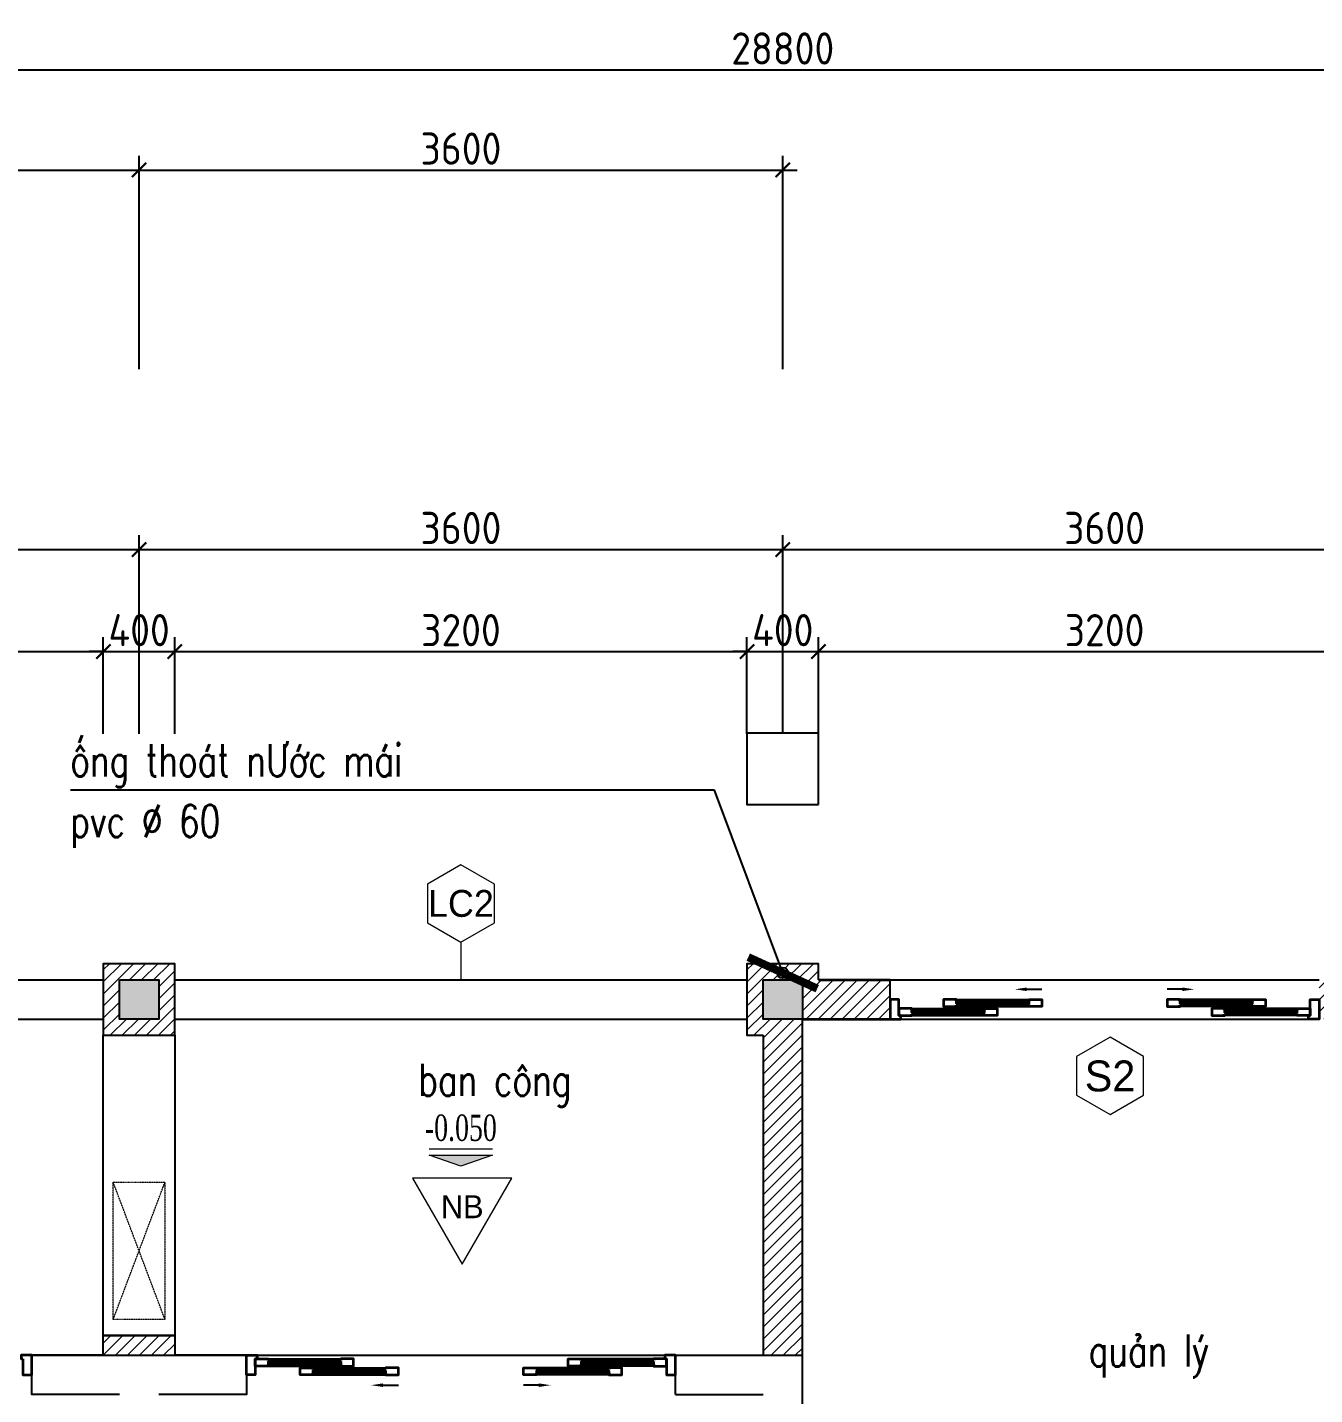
# Model space of a CAD drawing. Header units: inches. Extents: x 7154 to 95401, y -113037 to 84761.
# Drawn here: x 45930 to 53130, y 49715 to 57362 of the extents above; entities that cross this region are included whole.
import ezdxf
from ezdxf.enums import TextEntityAlignment as Align

# ---------------------------------------------------------------- set-up
doc = ezdxf.new("R2010")
doc.units = ezdxf.units.IN
doc.header["$MEASUREMENT"] = 0
doc.linetypes.add('HIDDEN2', pattern=[0.1875, 0.125, -0.0625])
doc.layers.get('DEFPOINTS').update_dxf_attribs({"color": 2})
for name, color, linetype in [('Dim', 144, 'Continuous'), ('HATCH', 8, 'Continuous'), ('MURC', 7, 'Continuous'), ('TEXT', 2, 'Continuous'), ('THAY', 9, 'Continuous'), ('tuong', 4, 'Continuous')]:
    doc.layers.add(name, color=color, linetype=linetype)
for name, color, linetype, lineweight in [('HACTH', 252, 'Continuous', 5), ('KHUAT', 254, 'HIDDEN2', 15), ('NEW', 2, 'Continuous', 35), ('ZONES', 7, 'Continuous', 18)]:
    doc.layers.add(name, color=color, linetype=linetype, lineweight=lineweight)
doc.styles.add('AVANTH', font='VnAvantH.TTF')
doc.styles.add('ISOCP', font='isocp.shx')
doc.styles.add('VNS', font='vntimeh.shx', dxfattribs={"width": 0.7})
doc.styles.add('VNSIMLI', font='vnsimli.shx', dxfattribs={"width": 0.75})
doc.dimstyles.new('1-100', dxfattribs={"dimtxt": 180, "dimasz": 80, "dimexe": 80, "dimexo": 0, "dimgap": 30, "dimtad": 1, "dimdec": 0, "dimzin": 0, "dimdsep": 46, "dimtxsty": 'ISOCP', "dimblk1": 'ARCHTICK', "dimblk2": 'ARCHTICK', "dimsah": 1, "dimcen": 0.09, "dimdle": 80, "dimclrd": 8, "dimclre": 8, "dimclrt": 6, "dimadec": 0, "dimazin": 0, "dimtfac": 1, "dimtdec": 0, "dimtix": 1, "dimtmove": 2, "dimatfit": 3, "dimldrblk": 'ARCHTICK', "dimfxl": 80, "dimtolj": 1, "dimtzin": 0, "dimarcsym": 0})
doc.dimstyles.new('100x2nn', dxfattribs={"dimscale": 2, "dimtxt": 180, "dimasz": 80, "dimexe": 80, "dimexo": 0, "dimgap": 30, "dimtad": 1, "dimdec": 0, "dimzin": 0, "dimdsep": 46, "dimtxsty": 'ISOCP', "dimblk1": 'ARCHTICK', "dimblk2": 'ARCHTICK', "dimsah": 1, "dimcen": 0.09, "dimdle": 80, "dimclrd": 8, "dimclre": 8, "dimclrt": 7, "dimadec": 0, "dimazin": 0, "dimtfac": 1, "dimtdec": 0, "dimtmove": 2, "dimatfit": 3, "dimldrblk": 'ARCHTICK', "dimfxl": 80, "dimtolj": 1, "dimtzin": 0, "dimarcsym": 0})

# ---------------------------------------------------------------- blocks, each defined once
blk = doc.blocks.new('_ArchTick')
at = {"color": 0, "linetype": 'ByBlock', "const_width": 0.15}
blk.add_lwpolyline([(-0.5, -0.5), (0.5, 0.5)], dxfattribs=at)
blk = doc.blocks.new('*D123')
at = {"layer": 'DEFPOINTS', "color": 0}
for p in [(46355.2, 53870.5), (43155.2, 53410.7), (46355.2, 53410.7)]:
    blk.add_point(p, dxfattribs=at)
at = {"layer": 'Dim', "color": 8, "lineweight": -2}
for p, q in [((43155.2, 53410.7), (43155.2, 53950.5)), ((46355.2, 53410.7), (46355.2, 53950.5)), ((43075.2, 53870.5), (46435.2, 53870.5))]:
    blk.add_line(p, q, dxfattribs=at)
at = {"layer": 'Dim', "color": 8, "lineweight": -2, "xscale": 80, "yscale": 80, "zscale": 80, "rotation": 180}
blk.add_blockref('_ArchTick', (43155.2, 53870.5), dxfattribs=at)
at = {"layer": 'Dim', "color": 8, "lineweight": -2, "xscale": 80, "yscale": 80, "zscale": 80}
blk.add_blockref('_ArchTick', (46355.2, 53870.5), dxfattribs=at)
at = {"layer": 'Dim', "color": 6, "insert": (44755.2, 53990.5), "char_height": 180, "attachment_point": 5, "style": 'ISOCP'}
blk.add_mtext('\\A1;3200', dxfattribs=at)
blk = doc.blocks.new('*D124')
at = {"layer": 'DEFPOINTS', "color": 0}
for p in [(46755.2, 53870.5), (46355.2, 53410.7), (46755.2, 53410.7)]:
    blk.add_point(p, dxfattribs=at)
at = {"layer": 'Dim', "color": 8, "lineweight": -2}
for p, q in [((46355.2, 53410.7), (46355.2, 53950.5)), ((46755.2, 53410.7), (46755.2, 53950.5)), ((46355.2, 53870.5), (46275.2, 53870.5)), ((46355.2, 53870.5), (46755.2, 53870.5)), ((46755.2, 53870.5), (46835.2, 53870.5))]:
    blk.add_line(p, q, dxfattribs=at)
at = {"layer": 'Dim', "color": 8, "lineweight": -2, "xscale": 80, "yscale": 80, "zscale": 80}
blk.add_blockref('_ArchTick', (46355.2, 53870.5), dxfattribs=at)
at = {"layer": 'Dim', "color": 8, "lineweight": -2, "xscale": 80, "yscale": 80, "zscale": 80, "rotation": 180}
blk.add_blockref('_ArchTick', (46755.2, 53870.5), dxfattribs=at)
at = {"layer": 'Dim', "color": 6, "insert": (46555.2, 53990.5), "char_height": 180, "attachment_point": 5, "style": 'ISOCP'}
blk.add_mtext('\\A1;400', dxfattribs=at)
blk = doc.blocks.new('*D125')
at = {"layer": 'DEFPOINTS', "color": 0}
for p in [(49955.2, 53870.5), (46755.2, 53410.7), (49955.2, 53410.7)]:
    blk.add_point(p, dxfattribs=at)
at = {"layer": 'Dim', "color": 8, "lineweight": -2}
for p, q in [((46755.2, 53410.7), (46755.2, 53950.5)), ((49955.2, 53410.7), (49955.2, 53950.5)), ((46675.2, 53870.5), (50035.2, 53870.5))]:
    blk.add_line(p, q, dxfattribs=at)
at = {"layer": 'Dim', "color": 8, "lineweight": -2, "xscale": 80, "yscale": 80, "zscale": 80, "rotation": 180}
blk.add_blockref('_ArchTick', (46755.2, 53870.5), dxfattribs=at)
at = {"layer": 'Dim', "color": 8, "lineweight": -2, "xscale": 80, "yscale": 80, "zscale": 80}
blk.add_blockref('_ArchTick', (49955.2, 53870.5), dxfattribs=at)
at = {"layer": 'Dim', "color": 6, "insert": (48355.2, 53990.5), "char_height": 180, "attachment_point": 5, "style": 'ISOCP'}
blk.add_mtext('\\A1;3200', dxfattribs=at)
blk = doc.blocks.new('*D126')
at = {"layer": 'DEFPOINTS', "color": 0}
for p in [(50355.2, 53870.5), (49955.2, 53410.7), (50355.2, 53410.7)]:
    blk.add_point(p, dxfattribs=at)
at = {"layer": 'Dim', "color": 8, "lineweight": -2}
for p, q in [((49955.2, 53410.7), (49955.2, 53950.5)), ((50355.2, 53410.7), (50355.2, 53950.5)), ((49955.2, 53870.5), (49875.2, 53870.5)), ((49955.2, 53870.5), (50355.2, 53870.5)), ((50355.2, 53870.5), (50435.2, 53870.5))]:
    blk.add_line(p, q, dxfattribs=at)
at = {"layer": 'Dim', "color": 8, "lineweight": -2, "xscale": 80, "yscale": 80, "zscale": 80}
blk.add_blockref('_ArchTick', (49955.2, 53870.5), dxfattribs=at)
at = {"layer": 'Dim', "color": 8, "lineweight": -2, "xscale": 80, "yscale": 80, "zscale": 80, "rotation": 180}
blk.add_blockref('_ArchTick', (50355.2, 53870.5), dxfattribs=at)
at = {"layer": 'Dim', "color": 6, "insert": (50155.2, 53990.5), "char_height": 180, "attachment_point": 5, "style": 'ISOCP'}
blk.add_mtext('\\A1;400', dxfattribs=at)
blk = doc.blocks.new('*D127')
at = {"layer": 'DEFPOINTS', "color": 0}
for p in [(53555.2, 53870.5), (50355.2, 53410.7), (53555.2, 53410.7)]:
    blk.add_point(p, dxfattribs=at)
at = {"layer": 'Dim', "color": 8, "lineweight": -2}
for p, q in [((50355.2, 53410.7), (50355.2, 53950.5)), ((53555.2, 53410.7), (53555.2, 53950.5)), ((50275.2, 53870.5), (53635.2, 53870.5))]:
    blk.add_line(p, q, dxfattribs=at)
at = {"layer": 'Dim', "color": 8, "lineweight": -2, "xscale": 80, "yscale": 80, "zscale": 80, "rotation": 180}
blk.add_blockref('_ArchTick', (50355.2, 53870.5), dxfattribs=at)
at = {"layer": 'Dim', "color": 8, "lineweight": -2, "xscale": 80, "yscale": 80, "zscale": 80}
blk.add_blockref('_ArchTick', (53555.2, 53870.5), dxfattribs=at)
at = {"layer": 'Dim', "color": 6, "insert": (51955.2, 53990.5), "char_height": 180, "attachment_point": 5, "style": 'ISOCP'}
blk.add_mtext('\\A1;3200', dxfattribs=at)
blk = doc.blocks.new('*D133')
at = {"layer": 'DEFPOINTS', "color": 0}
for p in [(46555.2, 54441.8), (42955.2, 53410.7), (46555.2, 53410.7)]:
    blk.add_point(p, dxfattribs=at)
at = {"layer": 'Dim', "color": 8, "lineweight": -2}
for p, q in [((42955.2, 53410.7), (42955.2, 54521.8)), ((46555.2, 53410.7), (46555.2, 54521.8)), ((42875.2, 54441.8), (46635.2, 54441.8))]:
    blk.add_line(p, q, dxfattribs=at)
at = {"layer": 'Dim', "color": 8, "lineweight": -2, "xscale": 80, "yscale": 80, "zscale": 80, "rotation": 180}
blk.add_blockref('_ArchTick', (42955.2, 54441.8), dxfattribs=at)
at = {"layer": 'Dim', "color": 8, "lineweight": -2, "xscale": 80, "yscale": 80, "zscale": 80}
blk.add_blockref('_ArchTick', (46555.2, 54441.8), dxfattribs=at)
at = {"layer": 'Dim', "color": 6, "insert": (44755.2, 54561.8), "char_height": 180, "attachment_point": 5, "style": 'ISOCP'}
blk.add_mtext('\\A1;3600', dxfattribs=at)
blk = doc.blocks.new('*D134')
at = {"layer": 'DEFPOINTS', "color": 0}
for p in [(50155.2, 54441.8), (46555.2, 53410.7), (50155.2, 53410.7)]:
    blk.add_point(p, dxfattribs=at)
at = {"layer": 'Dim', "color": 8, "lineweight": -2}
for p, q in [((46555.2, 53410.7), (46555.2, 54521.8)), ((50155.2, 53410.7), (50155.2, 54521.8)), ((46475.2, 54441.8), (50235.2, 54441.8))]:
    blk.add_line(p, q, dxfattribs=at)
at = {"layer": 'Dim', "color": 8, "lineweight": -2, "xscale": 80, "yscale": 80, "zscale": 80, "rotation": 180}
blk.add_blockref('_ArchTick', (46555.2, 54441.8), dxfattribs=at)
at = {"layer": 'Dim', "color": 8, "lineweight": -2, "xscale": 80, "yscale": 80, "zscale": 80}
blk.add_blockref('_ArchTick', (50155.2, 54441.8), dxfattribs=at)
at = {"layer": 'Dim', "color": 6, "insert": (48355.2, 54561.8), "char_height": 180, "attachment_point": 5, "style": 'ISOCP'}
blk.add_mtext('\\A1;3600', dxfattribs=at)
blk = doc.blocks.new('*D135')
at = {"layer": 'DEFPOINTS', "color": 0}
for p in [(53755.2, 54441.8), (50155.2, 53410.7), (53755.2, 53410.7)]:
    blk.add_point(p, dxfattribs=at)
at = {"layer": 'Dim', "color": 8, "lineweight": -2}
for p, q in [((50155.2, 53410.7), (50155.2, 54521.8)), ((53755.2, 53410.7), (53755.2, 54521.8)), ((50075.2, 54441.8), (53835.2, 54441.8))]:
    blk.add_line(p, q, dxfattribs=at)
at = {"layer": 'Dim', "color": 8, "lineweight": -2, "xscale": 80, "yscale": 80, "zscale": 80, "rotation": 180}
blk.add_blockref('_ArchTick', (50155.2, 54441.8), dxfattribs=at)
at = {"layer": 'Dim', "color": 8, "lineweight": -2, "xscale": 80, "yscale": 80, "zscale": 80}
blk.add_blockref('_ArchTick', (53755.2, 54441.8), dxfattribs=at)
at = {"layer": 'Dim', "color": 6, "insert": (51955.2, 54561.8), "char_height": 180, "attachment_point": 5, "style": 'ISOCP'}
blk.add_mtext('\\A1;3600', dxfattribs=at)
blk = doc.blocks.new('*D189')
at = {"layer": 'DEFPOINTS', "color": 0}
for p in [(46555.2, 56563.9), (42955.2, 55450.8), (46555.2, 55450.8)]:
    blk.add_point(p, dxfattribs=at)
at = {"layer": 'Dim', "color": 8, "lineweight": -2}
for p, q in [((42955.2, 55450.8), (42955.2, 56643.9)), ((46555.2, 55450.8), (46555.2, 56643.9)), ((42875.2, 56563.9), (46635.2, 56563.9))]:
    blk.add_line(p, q, dxfattribs=at)
at = {"layer": 'Dim', "color": 8, "lineweight": -2, "xscale": 80, "yscale": 80, "zscale": 80, "rotation": 180}
blk.add_blockref('_ArchTick', (42955.2, 56563.9), dxfattribs=at)
at = {"layer": 'Dim', "color": 8, "lineweight": -2, "xscale": 80, "yscale": 80, "zscale": 80}
blk.add_blockref('_ArchTick', (46555.2, 56563.9), dxfattribs=at)
at = {"layer": 'Dim', "color": 6, "insert": (44755.2, 56683.9), "char_height": 180, "attachment_point": 5, "style": 'ISOCP'}
blk.add_mtext('\\A1;3600', dxfattribs=at)
blk = doc.blocks.new('*D190')
at = {"layer": 'DEFPOINTS', "color": 0}
for p in [(50155.2, 56563.9), (46555.2, 55450.8), (50155.2, 55450.8)]:
    blk.add_point(p, dxfattribs=at)
at = {"layer": 'Dim', "color": 8, "lineweight": -2}
for p, q in [((46555.2, 55450.8), (46555.2, 56643.9)), ((50155.2, 55450.8), (50155.2, 56643.9)), ((46475.2, 56563.9), (50235.2, 56563.9))]:
    blk.add_line(p, q, dxfattribs=at)
at = {"layer": 'Dim', "color": 8, "lineweight": -2, "xscale": 80, "yscale": 80, "zscale": 80, "rotation": 180}
blk.add_blockref('_ArchTick', (46555.2, 56563.9), dxfattribs=at)
at = {"layer": 'Dim', "color": 8, "lineweight": -2, "xscale": 80, "yscale": 80, "zscale": 80}
blk.add_blockref('_ArchTick', (50155.2, 56563.9), dxfattribs=at)
at = {"layer": 'Dim', "color": 6, "insert": (48355.2, 56683.9), "char_height": 180, "attachment_point": 5, "style": 'ISOCP'}
blk.add_mtext('\\A1;3600', dxfattribs=at)
blk = doc.blocks.new('*D195')
at = {"layer": 'DEFPOINTS', "color": 0}
for p in [(64555.2, 57123.8), (35755.2, 55450.8), (64555.2, 55450.8)]:
    blk.add_point(p, dxfattribs=at)
at = {"layer": 'Dim', "color": 8, "lineweight": -2}
for p, q in [((35755.2, 55450.8), (35755.2, 57203.8)), ((64555.2, 55450.8), (64555.2, 57203.8)), ((35675.2, 57123.8), (64635.2, 57123.8))]:
    blk.add_line(p, q, dxfattribs=at)
at = {"layer": 'Dim', "color": 8, "lineweight": -2, "xscale": 80, "yscale": 80, "zscale": 80, "rotation": 180}
blk.add_blockref('_ArchTick', (35755.2, 57123.8), dxfattribs=at)
at = {"layer": 'Dim', "color": 8, "lineweight": -2, "xscale": 80, "yscale": 80, "zscale": 80}
blk.add_blockref('_ArchTick', (64555.2, 57123.8), dxfattribs=at)
at = {"layer": 'Dim', "color": 6, "insert": (50155.2, 57243.8), "char_height": 180, "attachment_point": 5, "style": 'ISOCP'}
blk.add_mtext('\\A1;28800', dxfattribs=at)
blk = doc.blocks.new('D-W')
blk.add_lwpolyline([(0, 0), (-260, -150), (-260, -450), (0, -600), (260, -450), (260, -150)], close=True)
at = {"layer": 'ZONES', "style": 'AVANTH'}
blk.add_attdef('DS', text='', height=240, dxfattribs=at).set_placement((0, -300), align=Align.MIDDLE)
blk = doc.blocks.new('CAODO')
blk.add_hatch(color=256).paths.add_polyline_path([(0, 0), (-225, 80), (225, 80)])
blk.add_line((-225, 123.5), (225, 123.5))
blk.add_lwpolyline([(0, 0), (-225, 80), (225, 80), (0, 0)])
at = {"layer": 'ZONES', "style": 'VNS', "width": 0.7}
blk.add_attdef('CAODO', text='', height=187.2, dxfattribs=at).set_placement((0, 273.5), align=Align.MIDDLE)
blk = doc.blocks.new('MAT')
blk.add_lwpolyline([(-11, 95), (508, 995), (-531, 995)], close=True)
at = {"layer": 'ZONES', "style": 'AVANTH'}
blk.add_attdef('DS', text='', height=240, dxfattribs=at).set_placement((-11, 695), align=Align.MIDDLE)

msp = doc.modelspace()

# ---------------------------------------------------------------- hatches: boundary and pattern name
at = {"layer": 'HACTH'}
h = msp.add_hatch(dxfattribs=at)
h.set_pattern_fill('ANSI31', color=256, scale=15, style=0)
h.set_pattern_definition([(45, (46355.197, 49934.734), (-33.676, 33.676), [])])
h.paths.add_polyline_path([(46755.2, 52124.7), (46355.2, 52124.7), (46355.2, 51724.7), (46755.2, 51724.7)])
h.paths.add_polyline_path([(46665.2, 51814.7), (46445.2, 51814.7), (46445.2, 52034.7), (46665.2, 52034.7)], flags=16)
h.paths.add_polyline_path([(46755.2, 50044.7), (46355.2, 50044.7), (46355.2, 49934.7), (46755.2, 49934.7)])
h = msp.add_hatch(dxfattribs=at)
h.set_pattern_fill('ANSI31', color=256, scale=15, style=0)
h.set_pattern_definition([(45, (49955.197, 49934.734), (-33.67596, 33.67596), [])])
h.paths.add_polyline_path([(57465.2, 51724.7), (57555.2, 51724.7), (57555.2, 52124.7), (57155.2, 52124.7), (57155.2, 52034.7), (56755.2, 52034.7), (56755.2, 51814.7), (57245.2, 51814.7), (57245.2, 52034.7), (57465.2, 52034.7), (57465.2, 51814.7), (57245.2, 51814.7), (57245.2, 49934.7), (57465.2, 49934.7)])
h.paths.add_polyline_path([(54355.2, 51924.7), (54355.2, 52034.7), (53955.2, 52034.7), (53955.2, 52124.7), (53555.2, 52124.7), (53555.2, 52034.7), (53155.2, 52034.7), (53155.2, 51814.7), (53645.2, 51814.7), (53645.2, 52034.7), (53865.2, 52034.7), (53865.2, 51814.7), (54355.2, 51814.7)])
h.paths.add_polyline_path([(53725.2, 52073.6, -1), (53785.2, 52073.6, -1)], flags=16)
h.paths.add_polyline_path([(53865.2, 51814.7), (53645.2, 51814.7), (53645.2, 49934.7), (53865.2, 49934.7)])
h.paths.add_polyline_path([(50755.2, 51924.7), (50755.2, 52034.7), (50355.2, 52034.7), (50355.2, 52124.7), (49955.2, 52124.7), (49955.2, 51724.7), (50045.2, 51724.7), (50045.2, 49934.7), (50265.2, 49934.7), (50265.2, 51814.7), (50045.2, 51814.7), (50045.2, 52034.7), (50265.2, 52034.7), (50265.2, 51814.7), (50755.2, 51814.7)])
h.paths.add_polyline_path([(50125.2, 52073.6, -1), (50185.2, 52073.6, -1)], flags=16)
at = {"layer": 'HATCH'}
for points in [[(46665.2, 51814.7), (46445.2, 51814.7), (46445.2, 52034.7), (46665.2, 52034.7)], [(50265.2, 51814.7), (50045.2, 51814.7), (50045.2, 52034.7), (50265.2, 52034.7)]]:
    msp.add_hatch(color=256, dxfattribs=at).paths.add_polyline_path(points)

# ---------------------------------------------------------------- linework, layer by layer
at = {"layer": 'HATCH', "linetype": 'Continuous'}
for p, q in [((50755.2, 52034.7), (53155.2, 52034.7)), ((50815.2, 51814.7), (53095.2, 51814.7)), ((47215.2, 49934.7), (49495.2, 49934.7))]:
    msp.add_line(p, q, dxfattribs=at)
at = {"layer": 'KHUAT'}
for p, q in [((46410.4, 50135.5), (46700, 50902.8)), ((46700, 50135.5), (46410.4, 50902.8))]:
    msp.add_line(p, q, dxfattribs=at)
msp.add_lwpolyline([(46700, 50135.5), (46410.4, 50135.5), (46410.4, 50902.8), (46700, 50902.8)], close=True, dxfattribs=at)
at = {"layer": 'MURC'}
for p, q in [((51519.9, 51981.8), (51605.2, 51981.8)), ((52390.5, 51981.8), (52305.2, 51981.8)), ((47919.9, 49767.7), (48005.2, 49767.7)), ((48790.5, 49767.7), (48705.2, 49767.7))]:
    msp.add_line(p, q, dxfattribs=at)
for points in [[(51283.2, 51851.7), (50877.2, 51851.7), (50877.2, 51857.7), (51283.2, 51857.7)], [(51533.2, 51901.7), (51127.2, 51901.7), (51127.2, 51907.7), (51533.2, 51907.7)], [(52377.2, 51901.7), (52783.2, 51901.7), (52783.2, 51907.7), (52377.2, 51907.7)], [(52627.2, 51851.7), (53033.2, 51851.7), (53033.2, 51857.7), (52627.2, 51857.7)], [(47683.2, 49897.7), (47277.2, 49897.7), (47277.2, 49891.7), (47683.2, 49891.7)], [(49027.2, 49897.7), (49433.2, 49897.7), (49433.2, 49891.7), (49027.2, 49891.7)], [(47933.2, 49847.7), (47527.2, 49847.7), (47527.2, 49841.7), (47933.2, 49841.7)], [(48777.2, 49847.7), (49183.2, 49847.7), (49183.2, 49841.7), (48777.2, 49841.7)]]:
    msp.add_lwpolyline(points, close=True, dxfattribs=at)
at = {"layer": 'NEW'}
for p, q in [((50355.2, 52034.7), (50755.2, 52034.7)), ((50265.2, 51814.7), (50755.2, 51814.7))]:
    msp.add_line(p, q, dxfattribs=at)
for points in [[(50805.2, 51834.7), (50805.2, 51924.7), (50755.2, 51924.7), (50755.2, 51814.7), (50815.2, 51814.7), (50815.2, 51834.7), (50805.2, 51834.7)], [(53105.2, 51834.7), (53105.2, 51924.7), (53155.2, 51924.7), (53155.2, 51814.7), (53095.2, 51814.7), (53095.2, 51834.7), (53105.2, 51834.7)], [(45905.2, 49914.7), (45905.2, 49824.7), (45955.2, 49824.7), (45955.2, 49934.7), (45895.2, 49934.7), (45895.2, 49914.7), (45905.2, 49914.7)], [(47205.2, 49914.7), (47205.2, 49824.7), (47155.2, 49824.7), (47155.2, 49934.7), (47215.2, 49934.7), (47215.2, 49914.7), (47205.2, 49914.7)], [(49505.2, 49914.7), (49505.2, 49824.7), (49555.2, 49824.7), (49555.2, 49934.7), (49495.2, 49934.7), (49495.2, 49914.7), (49505.2, 49914.7)]]:
    msp.add_lwpolyline(points, close=True, dxfattribs=at)
for points in [[(51119.2, 51924.7), (51055.2, 51924.7), (51055.2, 51884.7), (51119.2, 51884.7), (51119.2, 51884.7), (51119.2, 51884.7), (51119.2, 51886.7), (51120.2, 51886.7), (51121.2, 51886.7), (51121.2, 51884.7), (51127.2, 51884.7), (51127.2, 51886.7), (51133.2, 51892.7), (51135.2, 51892.7), (51135.2, 51901.7), (51127.2, 51901.7), (51127.2, 51924.7), (51121.2, 51924.7), (51121.2, 51922.7), (51119.2, 51922.7), (51119.2, 51924.7), (51119.2, 51924.7)], [(51541.2, 51924.7), (51605.2, 51924.7), (51605.2, 51884.7), (51541.2, 51884.7), (51541.2, 51884.7), (51541.2, 51884.7), (51541.2, 51886.7), (51540.2, 51886.7), (51539.2, 51886.7), (51539.2, 51884.7), (51533.2, 51884.7), (51533.2, 51886.7), (51527.2, 51892.7), (51525.2, 51892.7), (51525.2, 51901.7), (51533.2, 51901.7), (51533.2, 51924.7), (51539.2, 51924.7), (51539.2, 51922.7), (51541.2, 51922.7), (51541.2, 51924.7), (51541.2, 51924.7)], [(52369.2, 51924.7), (52305.2, 51924.7), (52305.2, 51884.7), (52369.2, 51884.7), (52369.2, 51884.7), (52369.2, 51884.7), (52369.2, 51886.7), (52370.2, 51886.7), (52371.2, 51886.7), (52371.2, 51884.7), (52377.2, 51884.7), (52377.2, 51886.7), (52383.2, 51892.7), (52385.2, 51892.7), (52385.2, 51901.7), (52377.2, 51901.7), (52377.2, 51924.7), (52371.2, 51924.7), (52371.2, 51922.7), (52369.2, 51922.7), (52369.2, 51924.7), (52369.2, 51924.7)], [(52791.2, 51924.7), (52855.2, 51924.7), (52855.2, 51884.7), (52791.2, 51884.7), (52791.2, 51884.7), (52791.2, 51884.7), (52791.2, 51886.7), (52790.2, 51886.7), (52789.2, 51886.7), (52789.2, 51884.7), (52783.2, 51884.7), (52783.2, 51886.7), (52777.2, 51892.7), (52775.2, 51892.7), (52775.2, 51901.7), (52783.2, 51901.7), (52783.2, 51924.7), (52789.2, 51924.7), (52789.2, 51922.7), (52791.2, 51922.7), (52791.2, 51924.7), (52791.2, 51924.7)], [(50869.2, 51874.7), (50805.2, 51874.7), (50805.2, 51834.7), (50869.2, 51834.7), (50869.2, 51834.7), (50869.2, 51834.7), (50869.2, 51836.7), (50870.2, 51836.7), (50871.2, 51836.7), (50871.2, 51834.7), (50877.2, 51834.7), (50877.2, 51836.7), (50883.2, 51842.7), (50885.2, 51842.7), (50885.2, 51851.7), (50877.2, 51851.7), (50877.2, 51874.7), (50871.2, 51874.7), (50871.2, 51872.7), (50869.2, 51872.7), (50869.2, 51874.7), (50869.2, 51874.7)], [(51291.2, 51874.7), (51355.2, 51874.7), (51355.2, 51834.7), (51291.2, 51834.7), (51291.2, 51834.7), (51291.2, 51834.7), (51291.2, 51836.7), (51290.2, 51836.7), (51289.2, 51836.7), (51289.2, 51834.7), (51283.2, 51834.7), (51283.2, 51836.7), (51277.2, 51842.7), (51275.2, 51842.7), (51275.2, 51851.7), (51283.2, 51851.7), (51283.2, 51874.7), (51289.2, 51874.7), (51289.2, 51872.7), (51291.2, 51872.7), (51291.2, 51874.7), (51291.2, 51874.7)], [(52619.2, 51874.7), (52555.2, 51874.7), (52555.2, 51834.7), (52619.2, 51834.7), (52619.2, 51834.7), (52619.2, 51834.7), (52619.2, 51836.7), (52620.2, 51836.7), (52621.2, 51836.7), (52621.2, 51834.7), (52627.2, 51834.7), (52627.2, 51836.7), (52633.2, 51842.7), (52635.2, 51842.7), (52635.2, 51851.7), (52627.2, 51851.7), (52627.2, 51874.7), (52621.2, 51874.7), (52621.2, 51872.7), (52619.2, 51872.7), (52619.2, 51874.7), (52619.2, 51874.7)], [(53041.2, 51874.7), (53105.2, 51874.7), (53105.2, 51834.7), (53041.2, 51834.7), (53041.2, 51834.7), (53041.2, 51834.7), (53041.2, 51836.7), (53040.2, 51836.7), (53039.2, 51836.7), (53039.2, 51834.7), (53033.2, 51834.7), (53033.2, 51836.7), (53027.2, 51842.7), (53025.2, 51842.7), (53025.2, 51851.7), (53033.2, 51851.7), (53033.2, 51874.7), (53039.2, 51874.7), (53039.2, 51872.7), (53041.2, 51872.7), (53041.2, 51874.7), (53041.2, 51874.7)], [(47269.2, 49874.7), (47205.2, 49874.7), (47205.2, 49914.7), (47269.2, 49914.7), (47269.2, 49914.7), (47269.2, 49914.7), (47269.2, 49912.7), (47270.2, 49912.7), (47271.2, 49912.7), (47271.2, 49914.7), (47277.2, 49914.7), (47277.2, 49912.7), (47283.2, 49906.7), (47285.2, 49906.7), (47285.2, 49897.7), (47277.2, 49897.7), (47277.2, 49874.7), (47271.2, 49874.7), (47271.2, 49876.7), (47269.2, 49876.7), (47269.2, 49874.7), (47269.2, 49874.7)], [(47519.2, 49824.7), (47455.2, 49824.7), (47455.2, 49864.7), (47519.2, 49864.7), (47519.2, 49864.7), (47519.2, 49864.7), (47519.2, 49862.7), (47520.2, 49862.7), (47521.2, 49862.7), (47521.2, 49864.7), (47527.2, 49864.7), (47527.2, 49862.7), (47533.2, 49856.7), (47535.2, 49856.7), (47535.2, 49847.7), (47527.2, 49847.7), (47527.2, 49824.7), (47521.2, 49824.7), (47521.2, 49826.7), (47519.2, 49826.7), (47519.2, 49824.7), (47519.2, 49824.7)], [(47691.2, 49874.7), (47755.2, 49874.7), (47755.2, 49914.7), (47691.2, 49914.7), (47691.2, 49914.7), (47691.2, 49914.7), (47691.2, 49912.7), (47690.2, 49912.7), (47689.2, 49912.7), (47689.2, 49914.7), (47683.2, 49914.7), (47683.2, 49912.7), (47677.2, 49906.7), (47675.2, 49906.7), (47675.2, 49897.7), (47683.2, 49897.7), (47683.2, 49874.7), (47689.2, 49874.7), (47689.2, 49876.7), (47691.2, 49876.7), (47691.2, 49874.7), (47691.2, 49874.7)], [(47941.2, 49824.7), (48005.2, 49824.7), (48005.2, 49864.7), (47941.2, 49864.7), (47941.2, 49864.7), (47941.2, 49864.7), (47941.2, 49862.7), (47940.2, 49862.7), (47939.2, 49862.7), (47939.2, 49864.7), (47933.2, 49864.7), (47933.2, 49862.7), (47927.2, 49856.7), (47925.2, 49856.7), (47925.2, 49847.7), (47933.2, 49847.7), (47933.2, 49824.7), (47939.2, 49824.7), (47939.2, 49826.7), (47941.2, 49826.7), (47941.2, 49824.7), (47941.2, 49824.7)], [(48769.2, 49824.7), (48705.2, 49824.7), (48705.2, 49864.7), (48769.2, 49864.7), (48769.2, 49864.7), (48769.2, 49864.7), (48769.2, 49862.7), (48770.2, 49862.7), (48771.2, 49862.7), (48771.2, 49864.7), (48777.2, 49864.7), (48777.2, 49862.7), (48783.2, 49856.7), (48785.2, 49856.7), (48785.2, 49847.7), (48777.2, 49847.7), (48777.2, 49824.7), (48771.2, 49824.7), (48771.2, 49826.7), (48769.2, 49826.7), (48769.2, 49824.7), (48769.2, 49824.7)], [(49019.2, 49874.7), (48955.2, 49874.7), (48955.2, 49914.7), (49019.2, 49914.7), (49019.2, 49914.7), (49019.2, 49914.7), (49019.2, 49912.7), (49020.2, 49912.7), (49021.2, 49912.7), (49021.2, 49914.7), (49027.2, 49914.7), (49027.2, 49912.7), (49033.2, 49906.7), (49035.2, 49906.7), (49035.2, 49897.7), (49027.2, 49897.7), (49027.2, 49874.7), (49021.2, 49874.7), (49021.2, 49876.7), (49019.2, 49876.7), (49019.2, 49874.7), (49019.2, 49874.7)], [(49191.2, 49824.7), (49255.2, 49824.7), (49255.2, 49864.7), (49191.2, 49864.7), (49191.2, 49864.7), (49191.2, 49864.7), (49191.2, 49862.7), (49190.2, 49862.7), (49189.2, 49862.7), (49189.2, 49864.7), (49183.2, 49864.7), (49183.2, 49862.7), (49177.2, 49856.7), (49175.2, 49856.7), (49175.2, 49847.7), (49183.2, 49847.7), (49183.2, 49824.7), (49189.2, 49824.7), (49189.2, 49826.7), (49191.2, 49826.7), (49191.2, 49824.7), (49191.2, 49824.7)], [(49441.2, 49874.7), (49505.2, 49874.7), (49505.2, 49914.7), (49441.2, 49914.7), (49441.2, 49914.7), (49441.2, 49914.7), (49441.2, 49912.7), (49440.2, 49912.7), (49439.2, 49912.7), (49439.2, 49914.7), (49433.2, 49914.7), (49433.2, 49912.7), (49427.2, 49906.7), (49425.2, 49906.7), (49425.2, 49897.7), (49433.2, 49897.7), (49433.2, 49874.7), (49439.2, 49874.7), (49439.2, 49876.7), (49441.2, 49876.7), (49441.2, 49874.7), (49441.2, 49874.7)]]:
    msp.add_lwpolyline(points, dxfattribs=at)
at = {"layer": 'THAY', "ltscale": 400}
for p, q in [((43155.2, 52034.7), (46355.2, 52034.7)), ((46755.2, 52034.7), (49955.2, 52034.7)), ((43155.2, 51814.7), (46355.2, 51814.7)), ((46755.2, 51814.7), (49955.2, 51814.7))]:
    msp.add_line(p, q, dxfattribs=at)
at = {"layer": 'THAY'}
for points in [[(51127.2, 51924.7), (51533.2, 51924.7)], [(52783.2, 51924.7), (52377.2, 51924.7)], [(50877.2, 51874.7), (51283.2, 51874.7)], [(51127.2, 51884.7), (51533.2, 51884.7)], [(52783.2, 51884.7), (52377.2, 51884.7)], [(53033.2, 51874.7), (52627.2, 51874.7)], [(50877.2, 51834.7), (51283.2, 51834.7)], [(53033.2, 51834.7), (52627.2, 51834.7)], [(47277.2, 49914.7), (47683.2, 49914.7)], [(47277.2, 49874.7), (47683.2, 49874.7)], [(47527.2, 49864.7), (47933.2, 49864.7)], [(49183.2, 49864.7), (48777.2, 49864.7)], [(49433.2, 49914.7), (49027.2, 49914.7)], [(49433.2, 49874.7), (49027.2, 49874.7)], [(47527.2, 49824.7), (47933.2, 49824.7)], [(49183.2, 49824.7), (48777.2, 49824.7)]]:
    msp.add_lwpolyline(points, dxfattribs=at)
at = {"layer": 'THAY', "color": 8}
for points in [[(50877.2, 51872.7), (51283.2, 51872.7)], [(50885.2, 51866.7), (51275.2, 51866.7)], [(51127.2, 51922.7), (51533.2, 51922.7)], [(51127.2, 51886.7), (51533.2, 51886.7)], [(51135.2, 51916.7), (51525.2, 51916.7)], [(51135.2, 51892.7), (51525.2, 51892.7)], [(52783.2, 51922.7), (52377.2, 51922.7)], [(52783.2, 51886.7), (52377.2, 51886.7)], [(52775.2, 51916.7), (52385.2, 51916.7)], [(52775.2, 51892.7), (52385.2, 51892.7)], [(53033.2, 51872.7), (52627.2, 51872.7)], [(53025.2, 51866.7), (52635.2, 51866.7)], [(50877.2, 51836.7), (51283.2, 51836.7)], [(50885.2, 51842.7), (51275.2, 51842.7)], [(53033.2, 51836.7), (52627.2, 51836.7)], [(53025.2, 51842.7), (52635.2, 51842.7)], [(47277.2, 49912.7), (47683.2, 49912.7)], [(47277.2, 49876.7), (47683.2, 49876.7)], [(47285.2, 49906.7), (47675.2, 49906.7)], [(47285.2, 49882.7), (47675.2, 49882.7)], [(47527.2, 49862.7), (47933.2, 49862.7)], [(49183.2, 49862.7), (48777.2, 49862.7)], [(49433.2, 49912.7), (49027.2, 49912.7)], [(49433.2, 49876.7), (49027.2, 49876.7)], [(49425.2, 49906.7), (49035.2, 49906.7)], [(49425.2, 49882.7), (49035.2, 49882.7)], [(47527.2, 49826.7), (47933.2, 49826.7)], [(47535.2, 49856.7), (47925.2, 49856.7)], [(47535.2, 49832.7), (47925.2, 49832.7)], [(49183.2, 49826.7), (48777.2, 49826.7)], [(49175.2, 49856.7), (48785.2, 49856.7)], [(49175.2, 49832.7), (48785.2, 49832.7)]]:
    msp.add_lwpolyline(points, dxfattribs=at)
at = {"layer": 'THAY', "color": 7}
for points in [[(50877.2, 51872.7), (50877.2, 51857.7), (50877.2, 51857.7), (50885.2, 51857.7), (50885.2, 51866.7), (50883.2, 51866.7)], [(51127.2, 51922.7), (51127.2, 51907.7), (51127.2, 51907.7), (51135.2, 51907.7), (51135.2, 51916.7), (51133.2, 51916.7)], [(51283.2, 51872.7), (51283.2, 51857.7), (51283.2, 51857.7), (51275.2, 51857.7), (51275.2, 51866.7), (51277.2, 51866.7)], [(51533.2, 51922.7), (51533.2, 51907.7), (51533.2, 51907.7), (51525.2, 51907.7), (51525.2, 51916.7), (51527.2, 51916.7)], [(52377.2, 51922.7), (52377.2, 51907.7), (52377.2, 51907.7), (52385.2, 51907.7), (52385.2, 51916.7), (52383.2, 51916.7)], [(52627.2, 51872.7), (52627.2, 51857.7), (52627.2, 51857.7), (52635.2, 51857.7), (52635.2, 51866.7), (52633.2, 51866.7)], [(52783.2, 51922.7), (52783.2, 51907.7), (52783.2, 51907.7), (52775.2, 51907.7), (52775.2, 51916.7), (52777.2, 51916.7)], [(53033.2, 51872.7), (53033.2, 51857.7), (53033.2, 51857.7), (53025.2, 51857.7), (53025.2, 51866.7), (53027.2, 51866.7)], [(47277.2, 49876.7), (47277.2, 49891.7), (47277.2, 49891.7), (47285.2, 49891.7), (47285.2, 49882.7), (47283.2, 49882.7)], [(47683.2, 49876.7), (47683.2, 49891.7), (47683.2, 49891.7), (47675.2, 49891.7), (47675.2, 49882.7), (47677.2, 49882.7)], [(49027.2, 49876.7), (49027.2, 49891.7), (49027.2, 49891.7), (49035.2, 49891.7), (49035.2, 49882.7), (49033.2, 49882.7)], [(49433.2, 49876.7), (49433.2, 49891.7), (49433.2, 49891.7), (49425.2, 49891.7), (49425.2, 49882.7), (49427.2, 49882.7)], [(47527.2, 49826.7), (47527.2, 49841.7), (47527.2, 49841.7), (47535.2, 49841.7), (47535.2, 49832.7), (47533.2, 49832.7)], [(47933.2, 49826.7), (47933.2, 49841.7), (47933.2, 49841.7), (47925.2, 49841.7), (47925.2, 49832.7), (47927.2, 49832.7)], [(48777.2, 49826.7), (48777.2, 49841.7), (48777.2, 49841.7), (48785.2, 49841.7), (48785.2, 49832.7), (48783.2, 49832.7)], [(49183.2, 49826.7), (49183.2, 49841.7), (49183.2, 49841.7), (49175.2, 49841.7), (49175.2, 49832.7), (49177.2, 49832.7)]]:
    msp.add_lwpolyline(points, close=True, dxfattribs=at)
at = {"layer": 'THAY', "ltscale": 400}
msp.add_lwpolyline([(46355.2, 51724.7), (46755.2, 51724.7), (46755.2, 50044.7), (46355.2, 50044.7)], close=True, dxfattribs=at)
at = {"layer": 'tuong', "ltscale": 400}
for p, q in [((50755.2, 51814.7), (50755.2, 52034.7)), ((50755.2, 51814.7), (50755.2, 52034.7)), ((50045.2, 51724.7), (50045.2, 49934.7)), ((46355.2, 49934.7), (45955.2, 49934.7)), ((47155.2, 49934.7), (46755.2, 49934.7)), ((49555.2, 49714.7), (49555.2, 49934.7)), ((49555.2, 49934.7), (50265.2, 49934.7)), ((49555.2, 49714.7), (50045.2, 49714.7))]:
    msp.add_line(p, q, dxfattribs=at)
at = {"layer": 'tuong'}
for points in [[(50355.2, 53014.7), (50355.2, 53414.7), (49955.2, 53414.7), (49955.2, 53014.7)], [(46755.2, 51724.7), (46755.2, 52124.7), (46355.2, 52124.7), (46355.2, 51724.7)], [(46445.2, 52034.7), (46665.2, 52034.7), (46665.2, 51814.7), (46445.2, 51814.7)], [(50045.2, 52034.7), (50265.2, 52034.7), (50265.2, 51814.7), (50045.2, 51814.7)]]:
    msp.add_lwpolyline(points, close=True, dxfattribs=at)
for points in [[(50355.2, 52034.7), (50355.2, 52124.7), (49955.2, 52124.7), (49955.2, 51724.7), (50045.2, 51724.7)], [(49955.2, 41934.7), (49955.2, 41824.7), (50265.2, 41824.7), (50265.2, 51814.7)], [(46355.2, 49934.7), (46355.2, 50044.7), (46755.2, 50044.7), (46755.2, 49934.7)]]:
    msp.add_lwpolyline(points, dxfattribs=at)
at = {"layer": 'tuong', "ltscale": 400}
for points in [[(46445.2, 49714.7), (45955.2, 49714.7), (45955.2, 49934.7), (47155.2, 49934.7)], [(46755.2, 49934.7), (47155.2, 49934.7), (47155.2, 49714.7), (46665.2, 49714.7)]]:
    msp.add_lwpolyline(points, dxfattribs=at)
at = {"layer": 'tuong'}
msp.add_circle((50155.2, 52073.6), 30, dxfattribs=at)
at = {"layer": 'ZONES'}
msp.add_line((48355.2, 52246.2), (48355.2, 52034.7), dxfattribs=at)
for points in [[(51452.8, 51981.8, 0, 20, 0), (51519.9, 51981.8, 20, 20, 0)], [(52457.6, 51981.8, 0, 20, 0), (52390.5, 51981.8, 20, 20, 0)], [(47852.8, 49767.7, 0, 20, 0), (47919.9, 49767.7, 20, 20, 0)], [(48857.6, 49767.7, 0, 20, 0), (48790.5, 49767.7, 20, 20, 0)]]:
    msp.add_lwpolyline(points, format="xyseb", dxfattribs=at)

# ---------------------------------------------------------------- block references
ref = msp.add_blockref('D-W', (48355.2, 52246.2), dxfattribs=dict(at, xscale=0.7199999999720603, yscale=0.7199999999720603, zscale=0.7199999999999999, rotation=180))
ref.add_attrib('DS', 'lc2', dxfattribs={"height": 150, "style": 'AVANTH'}).set_placement((48355.2, 52462.2), align=Align.MIDDLE)
for name, p, xscale, yscale, zscale, values in [('D-W', (51985.6, 51713.3), 0.7199999999720603, 0.7199999999720603, 0.7199999999999999, {'DS': 's2'}), ('CAODO', (48354.8, 50991.8), 0.7875000000931323, 0.7875000000931323, 0.7874999999999659, {'CAODO': '-0.050'}), ('MAT', (48368.6, 50394.3), 0.534599999897182, 0.534599999897182, 0.5345999999901214, {'DS': 'nb'})]:
    msp.add_blockref(name, p, dxfattribs=dict(at, xscale=xscale, yscale=yscale, zscale=zscale)).add_auto_attribs(values)

# ---------------------------------------------------------------- texts
at = {"layer": 'TEXT', "color": 7, "style": 'VNSIMLI', "width": 0.75}
for s, p in [('èng tho¸t n¦íc m¸i', (46170.9, 53172.1)), ('pvc %%c 60', (46170.9, 52832.6))]:
    msp.add_text(s, height=180, dxfattribs=at).set_placement(p)
for s, p in [('ban c«ng', (48973.6, 51475.1)), ('qu¶n lý', (52538.1, 49961.5))]:
    msp.add_text(s, height=180, dxfattribs=at).set_placement(p, align=Align.MIDDLE_RIGHT)

# ---------------------------------------------------------------- dimensions: what is measured, and where the dimension line sits
at = {"layer": 'Dim'}
for base, p1, p2, picture, middle in [((64555.2, 57123.8), (35755.2, 55450.8), (64555.2, 55450.8), '*D195', (50155.2, 57243.8)), ((46555.2, 56563.9), (42955.2, 55450.8), (46555.2, 55450.8), '*D189', (44755.2, 56683.9)), ((50155.2, 56563.9), (46555.2, 55450.8), (50155.2, 55450.8), '*D190', (48355.2, 56683.9)), ((46555.2, 54441.8), (42955.2, 53410.7), (46555.2, 53410.7), '*D133', (44755.2, 54561.8)), ((50155.2, 54441.8), (46555.2, 53410.7), (50155.2, 53410.7), '*D134', (48355.2, 54561.8)), ((53755.2, 54441.8), (50155.2, 53410.7), (53755.2, 53410.7), '*D135', (51955.2, 54561.8)), ((46355.2, 53870.5), (43155.2, 53410.7), (46355.2, 53410.7), '*D123', (44755.2, 53990.5)), ((46755.2, 53870.5), (46355.2, 53410.7), (46755.2, 53410.7), '*D124', (46555.2, 53990.5)), ((49955.2, 53870.5), (46755.2, 53410.7), (49955.2, 53410.7), '*D125', (48355.2, 53990.5)), ((50355.2, 53870.5), (49955.2, 53410.7), (50355.2, 53410.7), '*D126', (50155.2, 53990.5)), ((53555.2, 53870.5), (50355.2, 53410.7), (53555.2, 53410.7), '*D127', (51955.2, 53990.5))]:
    dim = msp.add_linear_dim(base=base, p1=p1, p2=p2, dimstyle='1-100', dxfattribs=at)
    dim.commit()
    dim.dimension.update_dxf_attribs({"geometry": picture, "text_midpoint": middle})

# ---------------------------------------------------------------- leaders
at = {"layer": 'ZONES', "linetype": 'Continuous'}
msp.add_leader([(50155.2, 52073.6), (49773.9, 53095.4), (46171.1, 53095.4)], dimstyle='100x2nn', override={"dimasz": 150, "dimtad": 0}, dxfattribs=at)

doc.saveas('drawing.dxf')
